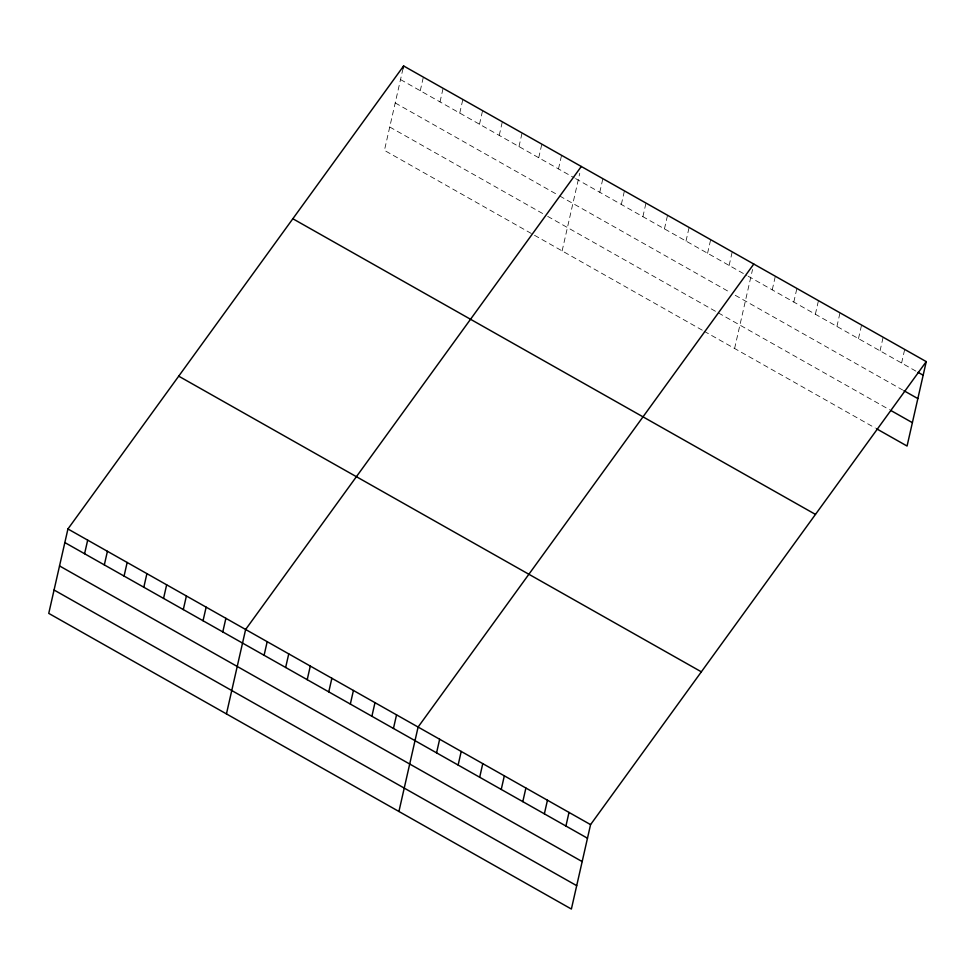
<?xml version="1.0" encoding="UTF-8"?>
<svg xmlns="http://www.w3.org/2000/svg" width="975" height="975" viewBox="0 0 975 975"><rect width="100%" height="100%" fill="white"/><g stroke="black" fill="none" stroke-linecap="round" stroke-linejoin="round"><path stroke-width="0.73" stroke-dasharray="4.88 3.66" d="M402.992 68.677L384.43 150.382L702.89 330.537M420.262 90.736L423.357 77.135M440.005 101.9L443.101 88.298M459.749 113.076L462.845 99.474M479.493 124.239L482.588 110.638M499.237 135.403L502.332 121.802M518.98 146.579L522.076 132.978M538.724 157.743L541.82 144.142M558.48 168.919L561.563 155.317M562.124 250.904L579.759 173.282M599.771 192.282L602.867 178.681M621.331 204.47L624.427 190.881M642.891 216.669L645.986 203.068M664.45 228.869L667.546 215.268M686.01 241.057L689.106 227.467M707.57 253.256L710.665 239.655M729.129 265.456L732.225 251.855M734.602 348.477L752.542 269.49M772.249 289.843L775.332 276.242M793.808 302.043L796.892 288.442M815.368 314.242L818.452 300.641M836.928 326.43L840.011 312.829M858.487 338.63L861.571 325.028M880.047 350.829L883.131 337.228M901.607 363.017L904.69 349.416M400.518 79.56L574.275 177.852M575.591 178.596L746.887 275.498M748.154 276.217L916.817 371.633M395.216 102.936L558.431 195.268M559.747 196.012L730.165 292.415M735.235 295.279L902.631 389.976M389.744 127.018L543.745 214.134M547.694 216.365L717.076 312.183M718.356 312.902L889.553 409.756M704.157 331.256L875.367 428.098"/><path stroke-width="1.46" d="M67.933 528.962L48.75 613.385L571.387 909.041L590.57 824.618L926.25 361.615L403.613 65.959L67.933 528.962L590.57 824.618M84.581 553.727L87.677 540.138M104.325 564.903L107.421 551.302M124.069 576.067L127.164 562.465M143.812 587.242L146.908 573.641M163.556 598.406L166.652 584.805M183.3 609.582L186.396 595.981M203.044 620.746L206.139 607.145M222.788 631.922L225.883 618.321M226.444 713.907L245.627 629.484L581.307 166.481M264.091 655.285L267.187 641.684M402.992 68.677L403.613 65.959M285.651 667.473L288.746 653.872M307.21 679.672L310.306 666.071M328.77 691.872L331.866 678.271M350.33 704.06L353.425 690.458M371.889 716.259L374.985 702.658M393.449 728.459L396.545 714.858M398.921 811.468L418.104 727.045L753.785 264.054M436.568 752.846L439.652 739.245M458.128 765.046L461.212 751.445M479.688 777.233L482.771 763.632M501.247 789.433L504.331 775.832M522.807 801.633L525.891 788.032M544.367 813.82L547.45 800.219M565.927 826.02L569.01 812.419M926.25 361.615L907.067 446.038L876.635 428.817M918.084 372.34L923.154 375.217M903.898 390.695L917.853 398.592M890.821 410.475L912.381 422.663M292.841 218.753L815.478 514.41M178.705 376.167L701.342 671.824M64.838 542.563L587.474 838.22M59.536 565.939L582.173 861.583M54.064 590.009L576.7 885.666"/></g></svg>
